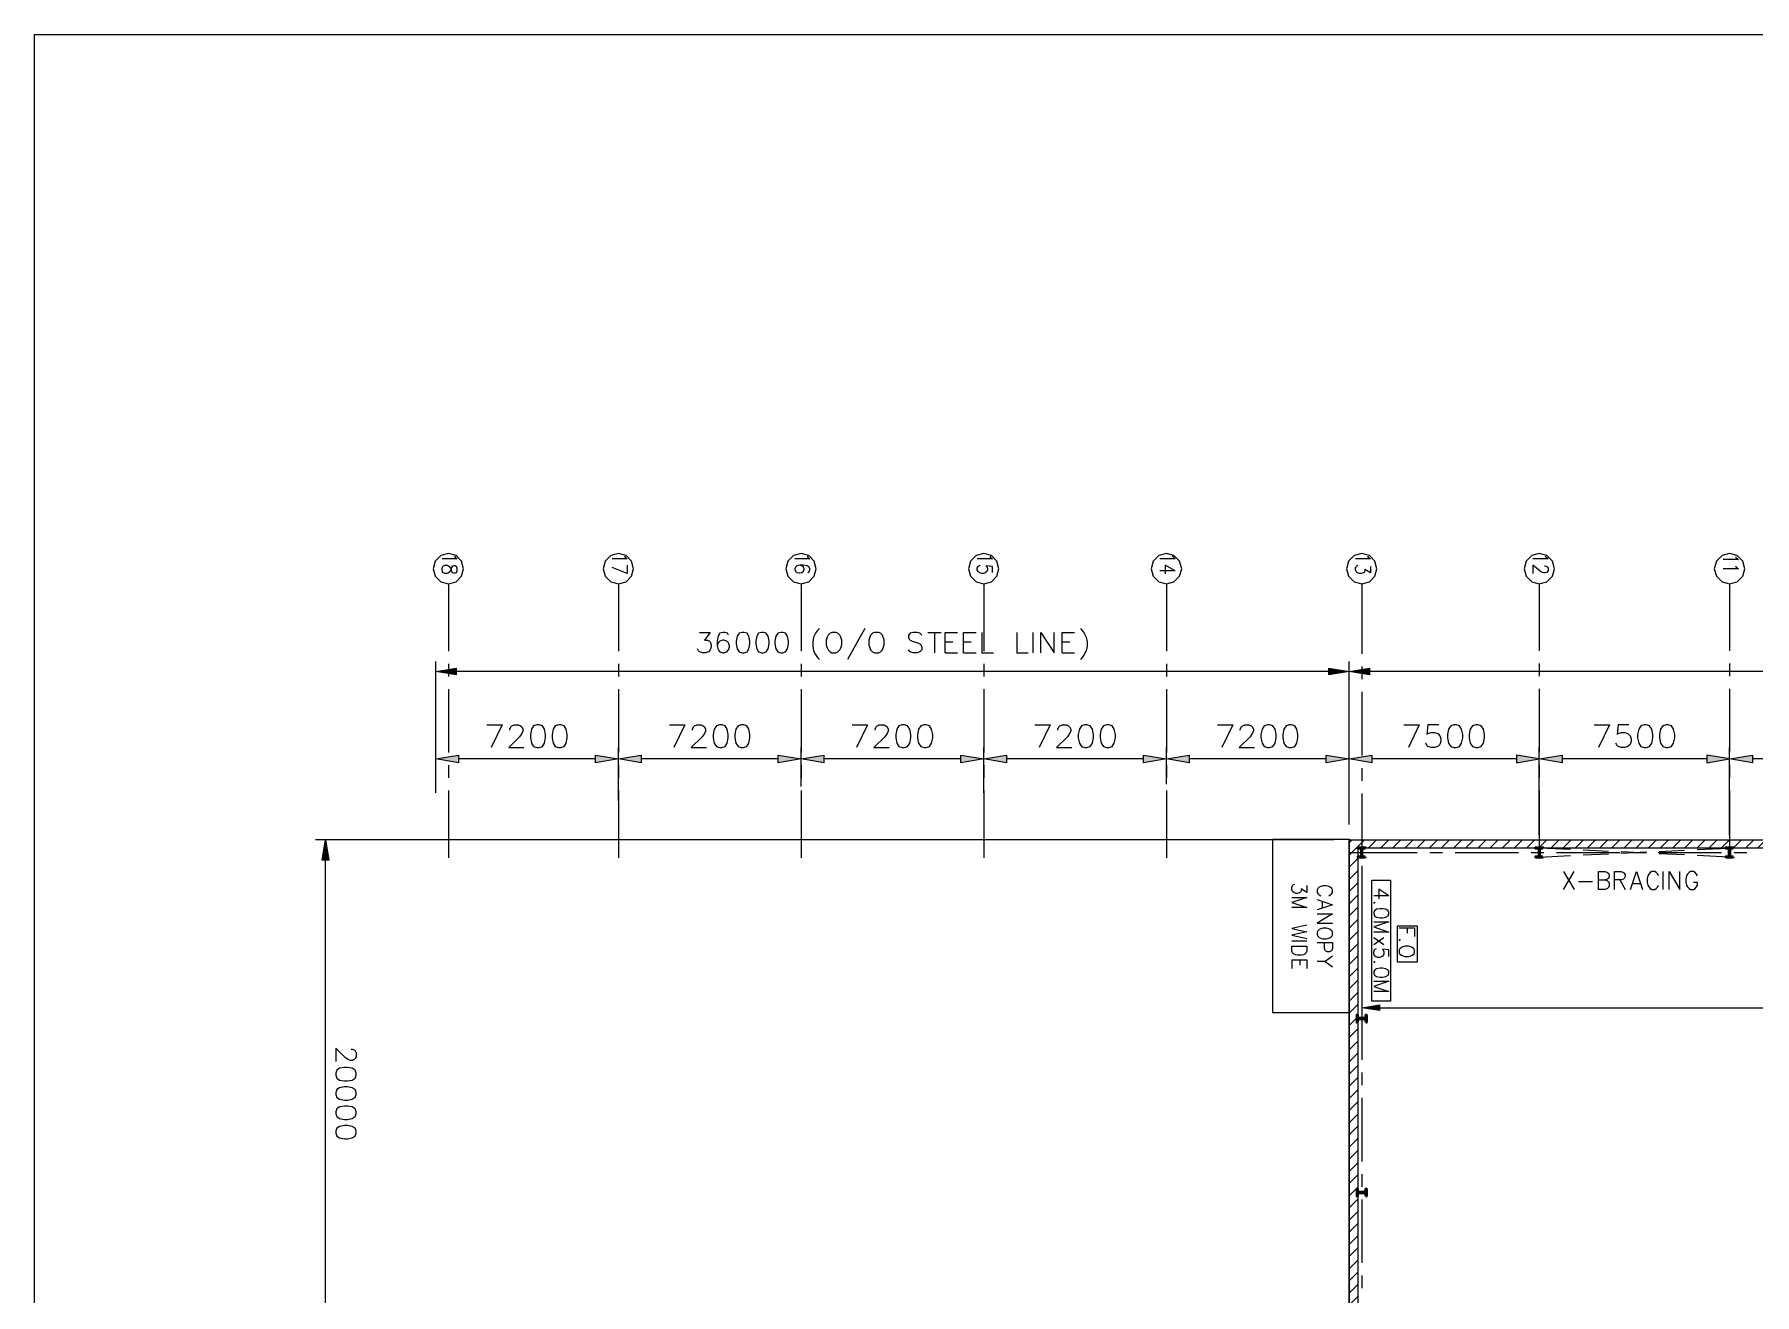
# Model space of a CAD drawing. Header units: millimetres. Extents: x 656141 to 1304589, y -54663 to 110742.
# Drawn here: x 1169317 to 1169442, y -13938.9 to -13847.4 of the extents above; entities that cross this region are included whole.
import ezdxf

# ---------------------------------------------------------------- set-up
doc = ezdxf.new("R2010")
doc.units = ezdxf.units.MM
doc.header["$LTSCALE"] = 0.35
doc.header["$MEASUREMENT"] = 0
doc.linetypes.add('CONTIN', pattern=[0, 0, 0])
doc.layers.get('0').update_dxf_attribs({"linetype": 'CONTIN'})

msp = doc.modelspace()

# ---------------------------------------------------------------- hatches: boundary and pattern name
for points in [[(1169347.64, -13893.39), (1169347.64, -13893.88), (1169346.16, -13893.63)], [(1169411.05, -13893.88), (1169411.05, -13893.39), (1169412.52, -13893.63)], [(1169414, -13893.39), (1169414, -13893.88), (1169412.52, -13893.63)], [(1169347.82, -13899.71), (1169347.82, -13900.26), (1169346.16, -13899.99)], [(1169357.78, -13900.26), (1169357.78, -13899.71), (1169359.44, -13899.99)], [(1169361.09, -13899.71), (1169361.09, -13900.26), (1169359.44, -13899.99)], [(1169371.05, -13900.26), (1169371.05, -13899.71), (1169372.71, -13899.99)], [(1169374.37, -13899.71), (1169374.37, -13900.26), (1169372.71, -13899.99)], [(1169384.32, -13900.26), (1169384.32, -13899.71), (1169385.98, -13899.99)], [(1169387.64, -13899.71), (1169387.64, -13900.26), (1169385.98, -13899.99)], [(1169397.59, -13900.26), (1169397.59, -13899.71), (1169399.25, -13899.99)], [(1169400.91, -13899.71), (1169400.91, -13900.26), (1169399.25, -13899.99)], [(1169410.86, -13900.26), (1169410.86, -13899.71), (1169412.52, -13899.99)], [(1169414.18, -13899.72), (1169414.18, -13900.27), (1169412.52, -13899.99)], [(1169424.69, -13899.72), (1169424.69, -13900.27), (1169426.34, -13899.99)], [(1169428, -13899.72), (1169428, -13900.27), (1169426.34, -13899.99)], [(1169438.51, -13899.72), (1169438.51, -13900.27), (1169440.17, -13899.99)], [(1169441.83, -13899.72), (1169441.83, -13900.27), (1169440.17, -13899.99)], [(1169338.4, -13907.33), (1169337.91, -13907.33), (1169338.16, -13905.86)], [(1169414.73, -13917.84), (1169414.73, -13918.27), (1169413.44, -13918.06)]]:
    msp.add_hatch(color=3).paths.add_polyline_path(points)
at = {"linetype": 'Continuous', "lineweight": 5}
h = msp.add_hatch(dxfattribs=at)
h.set_pattern_fill('ANSI31', color=1, scale=5)
h.set_pattern_definition([(45, (-9.3609, 21.41405), (-0.44194173824, 0.44194173824), [])])
h.paths.add_polyline_path([(1169412.52, -13905.86), (1169578.41, -13905.86), (1169578.41, -13982.35), (1169346.16, -13982.35), (1169346.16, -13942.72), (1169412.52, -13942.72)])
h.paths.add_polyline_path([(1169413.18, -13906.44), (1169577.75, -13906.44), (1169577.75, -13981.77), (1169346.83, -13981.77), (1169346.83, -13943.76), (1169413.18, -13943.76)], flags=16)

# ---------------------------------------------------------------- linework, layer by layer
at = {"color": 3, "linetype": 'Continuous', "lineweight": 25}
msp.add_line((1169399.89, -13886.32), (1169398.78, -13886.32), dxfattribs=at)
at = {"color": 8, "linetype": 'Continuous', "lineweight": 9}
for p, q in [((1169347.09, -13887.27), (1169347.09, -13892.15)), ((1169359.44, -13887.27), (1169359.44, -13892.15)), ((1169372.71, -13887.27), (1169372.71, -13892.15)), ((1169385.98, -13887.27), (1169385.98, -13892.15)), ((1169399.25, -13887.27), (1169399.25, -13892.15)), ((1169413.44, -13887.27), (1169413.44, -13892.36)), ((1169426.34, -13887.27), (1169426.34, -13892.13)), ((1169440.17, -13887.27), (1169440.17, -13892.13)), ((1169347.09, -13893.07), (1169347.09, -13893.99)), ((1169359.44, -13893.07), (1169359.44, -13893.99)), ((1169372.71, -13893.07), (1169372.71, -13893.99)), ((1169385.98, -13893.07), (1169385.98, -13893.99)), ((1169399.25, -13893.07), (1169399.25, -13893.99)), ((1169413.44, -13893.28), (1169413.44, -13894.2)), ((1169426.34, -13893.05), (1169426.34, -13893.97)), ((1169440.17, -13893.05), (1169440.17, -13893.97)), ((1169347.09, -13894.91), (1169347.09, -13899.52)), ((1169359.44, -13894.91), (1169359.44, -13899.52)), ((1169372.71, -13894.91), (1169372.71, -13899.52)), ((1169385.98, -13894.91), (1169385.98, -13899.52)), ((1169399.25, -13894.91), (1169399.25, -13899.52)), ((1169413.44, -13895.12), (1169413.44, -13899.73)), ((1169426.34, -13894.89), (1169426.34, -13899.5)), ((1169440.17, -13894.89), (1169440.17, -13899.5)), ((1169347.09, -13900.44), (1169347.09, -13901.36)), ((1169359.44, -13900.44), (1169359.44, -13901.36)), ((1169372.71, -13900.44), (1169372.71, -13901.36)), ((1169385.98, -13900.44), (1169385.98, -13901.36)), ((1169399.25, -13900.44), (1169399.25, -13901.36)), ((1169413.44, -13900.65), (1169413.44, -13901.57)), ((1169426.34, -13900.42), (1169426.34, -13901.34)), ((1169440.17, -13900.42), (1169440.17, -13901.34)), ((1169347.09, -13902.28), (1169347.09, -13907.16)), ((1169359.44, -13902.28), (1169359.44, -13907.16)), ((1169372.71, -13902.28), (1169372.71, -13907.16)), ((1169385.98, -13902.28), (1169385.98, -13907.16)), ((1169399.25, -13902.28), (1169399.25, -13907.16)), ((1169413.44, -13902.5), (1169413.44, -13907.1)), ((1169426.34, -13902.27), (1169426.34, -13907.12)), ((1169440.17, -13902.27), (1169440.17, -13907.12)), ((1169412.5, -13906.78), (1169417.46, -13906.78)), ((1169418.38, -13906.78), (1169419.31, -13906.78)), ((1169420.23, -13906.78), (1169424.83, -13906.78)), ((1169425.76, -13906.78), (1169426.68, -13906.78)), ((1169427.6, -13906.78), (1169432.21, -13906.78)), ((1169433.13, -13906.78), (1169434.05, -13906.78)), ((1169434.97, -13906.78), (1169439.58, -13906.78)), ((1169440.5, -13906.78), (1169441.42, -13906.78)), ((1169413.44, -13908.03), (1169413.44, -13908.95)), ((1169413.44, -13909.87), (1169413.44, -13914.48)), ((1169413.44, -13915.4), (1169413.44, -13916.32)), ((1169413.44, -13917.24), (1169413.44, -13921.85)), ((1169413.44, -13922.77), (1169413.44, -13923.69)), ((1169413.44, -13924.61), (1169413.44, -13929.22)), ((1169413.44, -13930.14), (1169413.44, -13931.07)), ((1169413.44, -13931.99), (1169413.44, -13936.59)), ((1169413.44, -13937.52), (1169413.44, -13938.44))]:
    msp.add_line(p, q, dxfattribs=at)
at = {"color": 2, "linetype": 'Continuous', "lineweight": 5}
for p, q in [((1169377.34, -13890.51), (1169376.08, -13892.76)), ((1169381.91, -13890.79), (1169382.89, -13890.79)), ((1169382.4, -13890.79), (1169382.4, -13892.27)), ((1169389.56, -13892.27), (1169389.56, -13890.79)), ((1169383.17, -13891.49), (1169383.73, -13891.49)), ((1169384.5, -13891.49), (1169385.07, -13891.49)), ((1169391.67, -13891.49), (1169392.23, -13891.49)), ((1169383.17, -13892.27), (1169384.08, -13892.27)), ((1169384.5, -13892.27), (1169385.42, -13892.27)), ((1169391.67, -13892.27), (1169392.58, -13892.27))]:
    msp.add_line(p, q, dxfattribs=at)
at = {"color": 3, "linetype": 'Continuous', "lineweight": 5}
for p, q in [((1169346.16, -13902.46), (1169346.16, -13892.9)), ((1169412.52, -13904.75), (1169412.52, -13892.9)), ((1169412.52, -13904.75), (1169412.52, -13892.9)), ((1169411.05, -13893.63), (1169347.64, -13893.63)), ((1169576.94, -13893.63), (1169414, -13893.63)), ((1169346.16, -13902.06), (1169346.16, -13899.16)), ((1169359.44, -13901.53), (1169359.44, -13899.16)), ((1169359.44, -13903.04), (1169359.44, -13899.16)), ((1169372.71, -13901.95), (1169372.71, -13899.16)), ((1169372.71, -13901.99), (1169372.71, -13899.16)), ((1169385.98, -13902.46), (1169385.98, -13899.16)), ((1169385.98, -13901.15), (1169385.98, -13899.16)), ((1169399.25, -13901.83), (1169399.25, -13899.16)), ((1169399.25, -13901.61), (1169399.25, -13899.16)), ((1169412.52, -13904.61), (1169412.52, -13899.16)), ((1169412.52, -13901.79), (1169412.52, -13899.16)), ((1169426.34, -13905.53), (1169426.34, -13899.16)), ((1169426.34, -13905.53), (1169426.34, -13899.16)), ((1169440.17, -13905.53), (1169440.17, -13899.16)), ((1169440.17, -13905.53), (1169440.17, -13899.16)), ((1169357.78, -13899.99), (1169347.82, -13899.99)), ((1169371.05, -13899.99), (1169361.09, -13899.99)), ((1169384.32, -13899.99), (1169374.37, -13899.99)), ((1169397.59, -13899.99), (1169387.64, -13899.99)), ((1169410.86, -13899.99), (1169400.91, -13899.99)), ((1169424.69, -13899.99), (1169414.18, -13899.99)), ((1169438.51, -13899.99), (1169428, -13899.99)), ((1169452.33, -13899.99), (1169441.83, -13899.99)), ((1169411.41, -13905.86), (1169337.42, -13905.86)), ((1169338.16, -13941.25), (1169338.16, -13907.33)), ((1169413.44, -13907.75), (1169413.44, -13918.7)), ((1169414.73, -13918.06), (1169490.69, -13918.06))]:
    msp.add_line(p, q, dxfattribs=at)
at = {"color": 7, "linetype": 'Continuous', "lineweight": 5}
for q in [(1169578.41, -13905.86), (1169412.52, -13942.72)]:
    msp.add_line((1169412.52, -13905.86), q, dxfattribs=at)
at = {"color": 6, "linetype": 'Continuous', "lineweight": 53}
for p, q in [((1169413.42, -13906.78), (1169413.46, -13906.78)), ((1169426.33, -13906.78), (1169426.36, -13906.78)), ((1169440.15, -13906.78), (1169440.19, -13906.78)), ((1169413.44, -13918.83), (1169413.44, -13918.87)), ((1169413.44, -13931.46), (1169413.44, -13931.5))]:
    msp.add_line(p, q, dxfattribs=at)
at = {"color": 4, "linetype": 'Continuous', "lineweight": 5}
for p, q in [((1169428.61, -13906.57), (1169426.34, -13906.47)), ((1169426.34, -13907.11), (1169428.61, -13907)), ((1169431.37, -13906.7), (1169429.53, -13906.62)), ((1169429.53, -13906.96), (1169431.37, -13906.87)), ((1169434.13, -13906.83), (1169432.29, -13906.74)), ((1169432.29, -13906.83), (1169434.13, -13906.74)), ((1169435.05, -13906.7), (1169436.89, -13906.62)), ((1169436.89, -13906.96), (1169435.05, -13906.87)), ((1169437.81, -13906.57), (1169440.08, -13906.47)), ((1169440.08, -13907.11), (1169437.81, -13907))]:
    msp.add_line(p, q, dxfattribs=at)
at = {"color": 4, "linetype": 'Continuous', "lineweight": 15}
for p, q in [((1169428.09, -13909.46), (1169428.87, -13908.17)), ((1169428.09, -13908.17), (1169428.87, -13909.46)), ((1169435.34, -13909.46), (1169435.34, -13908.17)), ((1169429.2, -13908.9), (1169430.2, -13908.9)), ((1169432.19, -13908.78), (1169432.57, -13909.46)), ((1169433.13, -13909.03), (1169433.68, -13909.03))]:
    msp.add_line(p, q, dxfattribs=at)
at = {"color": 240, "linetype": 'Continuous', "lineweight": 5, "true_color": 0xed1f24}
for p, q in [((1169410.57, -13910.34), (1169410.57, -13910.82)), ((1169415.41, -13909.92), (1169414.31, -13909.92)), ((1169408.36, -13913.21), (1169409.46, -13913.21)), ((1169414.31, -13912.95), (1169415.05, -13913.47)), ((1169414.31, -13913.47), (1169415.05, -13912.95)), ((1169416.75, -13912.26), (1169416.75, -13912.64)), ((1169408.36, -13914.59), (1169408.36, -13915.2)), ((1169408.94, -13914.59), (1169408.94, -13914.96)), ((1169410.78, -13914.7), (1169410.2, -13914.7))]:
    msp.add_line(p, q, dxfattribs=at)
at = {"linetype": 'Continuous', "lineweight": 5}
msp.add_lwpolyline([(1169608.24, -13847.35), (1169608.24, -14045.33), (1169317, -14045.33), (1169317, -13847.35)], close=True, dxfattribs=at)
at = {"color": 1, "linetype": 'Continuous', "lineweight": 25}
for points in [[(1169347.09, -13887.27), (1169347.64, -13887.12), (1169348.04, -13886.72), (1169348.19, -13886.17), (1169348.04, -13885.61), (1169347.64, -13885.21), (1169347.09, -13885.06), (1169346.53, -13885.21), (1169346.13, -13885.61), (1169345.98, -13886.17), (1169346.13, -13886.72), (1169346.53, -13887.12)], [(1169359.44, -13887.27), (1169359.99, -13887.12), (1169360.39, -13886.72), (1169360.54, -13886.17), (1169360.39, -13885.61), (1169359.99, -13885.21), (1169359.44, -13885.06), (1169358.88, -13885.21), (1169358.48, -13885.61), (1169358.33, -13886.17), (1169358.48, -13886.72), (1169358.88, -13887.12)], [(1169372.71, -13887.27), (1169373.26, -13887.12), (1169373.66, -13886.72), (1169373.81, -13886.17), (1169373.66, -13885.61), (1169373.26, -13885.21), (1169372.71, -13885.06), (1169372.15, -13885.21), (1169371.75, -13885.61), (1169371.6, -13886.17), (1169371.75, -13886.72), (1169372.15, -13887.12)], [(1169385.98, -13887.27), (1169386.53, -13887.12), (1169386.94, -13886.72), (1169387.08, -13886.17), (1169386.94, -13885.61), (1169386.53, -13885.21), (1169385.98, -13885.06), (1169385.43, -13885.21), (1169385.02, -13885.61), (1169384.87, -13886.17), (1169385.02, -13886.72), (1169385.43, -13887.12)], [(1169399.25, -13887.27), (1169399.8, -13887.12), (1169400.21, -13886.72), (1169400.36, -13886.17), (1169400.21, -13885.61), (1169399.8, -13885.21), (1169399.25, -13885.06), (1169398.7, -13885.21), (1169398.29, -13885.61), (1169398.14, -13886.17), (1169398.29, -13886.72), (1169398.7, -13887.12)], [(1169413.44, -13887.27), (1169414, -13887.12), (1169414.4, -13886.72), (1169414.55, -13886.17), (1169414.4, -13885.61), (1169414, -13885.21), (1169413.44, -13885.06), (1169412.89, -13885.21), (1169412.48, -13885.61), (1169412.34, -13886.17), (1169412.48, -13886.72), (1169412.89, -13887.12)], [(1169426.34, -13887.27), (1169426.9, -13887.12), (1169427.3, -13886.72), (1169427.45, -13886.17), (1169427.3, -13885.61), (1169426.9, -13885.21), (1169426.34, -13885.06), (1169425.79, -13885.21), (1169425.39, -13885.61), (1169425.24, -13886.17), (1169425.39, -13886.72), (1169425.79, -13887.12)], [(1169440.17, -13887.27), (1169440.72, -13887.12), (1169441.13, -13886.72), (1169441.27, -13886.17), (1169441.13, -13885.61), (1169440.72, -13885.21), (1169440.17, -13885.06), (1169439.62, -13885.21), (1169439.21, -13885.61), (1169439.06, -13886.17), (1169439.21, -13886.72), (1169439.62, -13887.12)]]:
    msp.add_lwpolyline(points, close=True, dxfattribs=at)
at = {"color": 3, "linetype": 'Continuous', "lineweight": 25}
for points in [[(1169347.52, -13885.25), (1169347.57, -13885.33), (1169347.73, -13885.46), (1169346.62, -13885.46)], [(1169359.87, -13885.25), (1169359.92, -13885.33), (1169360.08, -13885.46), (1169358.97, -13885.46)], [(1169373.14, -13885.25), (1169373.19, -13885.33), (1169373.35, -13885.46), (1169372.24, -13885.46)], [(1169386.41, -13885.25), (1169386.46, -13885.33), (1169386.62, -13885.46), (1169385.51, -13885.46)], [(1169399.68, -13885.23), (1169399.73, -13885.31), (1169399.89, -13885.44), (1169398.78, -13885.44)], [(1169413.87, -13885.25), (1169413.92, -13885.33), (1169414.08, -13885.46), (1169412.98, -13885.46)], [(1169426.77, -13885.25), (1169426.83, -13885.33), (1169426.99, -13885.46), (1169425.88, -13885.46)], [(1169440.6, -13885.29), (1169440.65, -13885.37), (1169440.81, -13885.5), (1169439.7, -13885.5)], [(1169360.08, -13885.92), (1169360.08, -13886.51), (1169358.97, -13886.09)], [(1169373.19, -13886.43), (1169373.29, -13886.38), (1169373.35, -13886.26), (1169373.35, -13886.17), (1169373.29, -13886.05), (1169373.14, -13885.96), (1169372.87, -13885.92), (1169372.61, -13885.92), (1169372.4, -13885.96), (1169372.29, -13886.05), (1169372.24, -13886.17), (1169372.24, -13886.22), (1169372.29, -13886.34), (1169372.4, -13886.43), (1169372.56, -13886.47), (1169372.61, -13886.47), (1169372.77, -13886.43), (1169372.87, -13886.34), (1169372.93, -13886.22), (1169372.93, -13886.17), (1169372.87, -13886.05), (1169372.77, -13885.96), (1169372.61, -13885.92)], [(1169386.62, -13886.43), (1169386.62, -13886), (1169386.14, -13885.96), (1169386.2, -13886), (1169386.25, -13886.13), (1169386.25, -13886.26), (1169386.2, -13886.38), (1169386.09, -13886.47), (1169385.93, -13886.51), (1169385.83, -13886.51), (1169385.67, -13886.47), (1169385.57, -13886.38), (1169385.51, -13886.26), (1169385.51, -13886.13), (1169385.57, -13886), (1169385.62, -13885.96), (1169385.72, -13885.92)], [(1169399.89, -13886.32), (1169399.15, -13885.9), (1169399.15, -13886.53)], [(1169414.08, -13886), (1169414.08, -13886.47), (1169413.66, -13886.22), (1169413.66, -13886.34), (1169413.61, -13886.43), (1169413.56, -13886.47), (1169413.4, -13886.51), (1169413.29, -13886.51), (1169413.13, -13886.47), (1169413.03, -13886.38), (1169412.98, -13886.26), (1169412.98, -13886.13), (1169413.03, -13886), (1169413.08, -13885.96), (1169413.19, -13885.92)], [(1169426.72, -13885.96), (1169426.77, -13885.96), (1169426.88, -13886), (1169426.93, -13886.05), (1169426.99, -13886.13), (1169426.99, -13886.3), (1169426.93, -13886.38), (1169426.88, -13886.43), (1169426.77, -13886.47), (1169426.67, -13886.47), (1169426.56, -13886.43), (1169426.41, -13886.34), (1169425.88, -13885.92), (1169425.88, -13886.51)], [(1169440.6, -13885.96), (1169440.65, -13886.05), (1169440.81, -13886.17), (1169439.7, -13886.17)]]:
    msp.add_lwpolyline(points, dxfattribs=at)
msp.add_lwpolyline([(1169347.73, -13886.13), (1169347.67, -13886), (1169347.57, -13885.96), (1169347.46, -13885.96), (1169347.36, -13886), (1169347.31, -13886.09), (1169347.25, -13886.26), (1169347.2, -13886.38), (1169347.09, -13886.47), (1169346.99, -13886.51), (1169346.83, -13886.51), (1169346.73, -13886.47), (1169346.67, -13886.43), (1169346.62, -13886.3), (1169346.62, -13886.13), (1169346.67, -13886), (1169346.73, -13885.96), (1169346.83, -13885.92), (1169346.99, -13885.92), (1169347.09, -13885.96), (1169347.2, -13886.05), (1169347.25, -13886.17), (1169347.31, -13886.34), (1169347.36, -13886.43), (1169347.46, -13886.47), (1169347.57, -13886.47), (1169347.67, -13886.43), (1169347.73, -13886.3)], close=True, dxfattribs=at)
at = {"color": 2, "linetype": 'Continuous', "lineweight": 5}
for points in [[(1169365.33, -13890.79), (1169366.11, -13890.79), (1169365.69, -13891.35), (1169365.9, -13891.35), (1169366.04, -13891.42), (1169366.11, -13891.49), (1169366.18, -13891.7), (1169366.18, -13891.84), (1169366.11, -13892.06), (1169365.97, -13892.2), (1169365.76, -13892.27), (1169365.55, -13892.27), (1169365.33, -13892.2), (1169365.26, -13892.13), (1169365.19, -13891.99)], [(1169367.44, -13891), (1169367.37, -13890.86), (1169367.16, -13890.79), (1169367.02, -13890.79), (1169366.81, -13890.86), (1169366.67, -13891.07), (1169366.6, -13891.42), (1169366.6, -13891.77), (1169366.67, -13892.06), (1169366.81, -13892.2), (1169367.02, -13892.27), (1169367.09, -13892.27), (1169367.3, -13892.2), (1169367.44, -13892.06), (1169367.51, -13891.84), (1169367.51, -13891.77), (1169367.44, -13891.56), (1169367.3, -13891.42), (1169367.09, -13891.35), (1169367.02, -13891.35), (1169366.81, -13891.42), (1169366.67, -13891.56), (1169366.6, -13891.77)], [(1169374.04, -13890.51), (1169373.9, -13890.65), (1169373.76, -13890.86), (1169373.62, -13891.14), (1169373.55, -13891.49), (1169373.55, -13891.77), (1169373.62, -13892.13), (1169373.76, -13892.41), (1169373.9, -13892.62), (1169374.04, -13892.76)], [(1169381.48, -13891), (1169381.34, -13890.86), (1169381.13, -13890.79), (1169380.85, -13890.79), (1169380.64, -13890.86), (1169380.5, -13891), (1169380.5, -13891.14), (1169380.57, -13891.28), (1169380.64, -13891.35), (1169380.78, -13891.42), (1169381.2, -13891.56), (1169381.34, -13891.63), (1169381.41, -13891.7), (1169381.48, -13891.84), (1169381.48, -13892.06), (1169381.34, -13892.2), (1169381.13, -13892.27), (1169380.85, -13892.27), (1169380.64, -13892.2), (1169380.5, -13892.06)], [(1169383.17, -13892.27), (1169383.17, -13890.79), (1169384.08, -13890.79)], [(1169384.5, -13892.27), (1169384.5, -13890.79), (1169385.42, -13890.79)], [(1169385.84, -13890.79), (1169385.84, -13892.27), (1169386.68, -13892.27)], [(1169388.37, -13890.79), (1169388.37, -13892.27), (1169389.21, -13892.27)], [(1169390.12, -13892.27), (1169390.12, -13890.79), (1169391.1, -13892.27), (1169391.1, -13890.79)], [(1169391.67, -13892.27), (1169391.67, -13890.79), (1169392.58, -13890.79)], [(1169393, -13890.51), (1169393.14, -13890.65), (1169393.28, -13890.86), (1169393.42, -13891.14), (1169393.49, -13891.49), (1169393.49, -13891.77), (1169393.42, -13892.13), (1169393.28, -13892.41), (1169393.14, -13892.62), (1169393, -13892.76)], [(1169349.88, -13897.5), (1169350.98, -13897.5), (1169350.19, -13899.16)], [(1169351.54, -13897.89), (1169351.54, -13897.82), (1169351.62, -13897.66), (1169351.69, -13897.58), (1169351.85, -13897.5), (1169352.17, -13897.5), (1169352.33, -13897.58), (1169352.41, -13897.66), (1169352.48, -13897.82), (1169352.48, -13897.97), (1169352.41, -13898.13), (1169352.25, -13898.37), (1169351.46, -13899.16), (1169352.56, -13899.16)], [(1169363.15, -13897.5), (1169364.25, -13897.5), (1169363.46, -13899.16)], [(1169364.81, -13897.89), (1169364.81, -13897.82), (1169364.89, -13897.66), (1169364.97, -13897.58), (1169365.12, -13897.5), (1169365.44, -13897.5), (1169365.6, -13897.58), (1169365.68, -13897.66), (1169365.76, -13897.82), (1169365.76, -13897.97), (1169365.68, -13898.13), (1169365.52, -13898.37), (1169364.73, -13899.16), (1169365.83, -13899.16)], [(1169376.42, -13897.5), (1169377.53, -13897.5), (1169376.74, -13899.16)], [(1169378.08, -13897.89), (1169378.08, -13897.82), (1169378.16, -13897.66), (1169378.24, -13897.58), (1169378.39, -13897.5), (1169378.71, -13897.5), (1169378.87, -13897.58), (1169378.95, -13897.66), (1169379.03, -13897.82), (1169379.03, -13897.97), (1169378.95, -13898.13), (1169378.79, -13898.37), (1169378, -13899.16), (1169379.11, -13899.16)], [(1169389.69, -13897.5), (1169390.8, -13897.5), (1169390.01, -13899.16)], [(1169391.35, -13897.89), (1169391.35, -13897.82), (1169391.43, -13897.66), (1169391.51, -13897.58), (1169391.67, -13897.5), (1169391.98, -13897.5), (1169392.14, -13897.58), (1169392.22, -13897.66), (1169392.3, -13897.82), (1169392.3, -13897.97), (1169392.22, -13898.13), (1169392.06, -13898.37), (1169391.27, -13899.16), (1169392.38, -13899.16)], [(1169402.96, -13897.5), (1169404.07, -13897.5), (1169403.28, -13899.16)], [(1169404.62, -13897.89), (1169404.62, -13897.82), (1169404.7, -13897.66), (1169404.78, -13897.58), (1169404.94, -13897.5), (1169405.25, -13897.5), (1169405.41, -13897.58), (1169405.49, -13897.66), (1169405.57, -13897.82), (1169405.57, -13897.97), (1169405.49, -13898.13), (1169405.33, -13898.37), (1169404.54, -13899.16), (1169405.65, -13899.16)], [(1169416.51, -13897.51), (1169417.62, -13897.51), (1169416.83, -13899.16)], [(1169419.04, -13897.51), (1169418.25, -13897.51), (1169418.17, -13898.22), (1169418.25, -13898.14), (1169418.48, -13898.06), (1169418.72, -13898.06), (1169418.96, -13898.14), (1169419.12, -13898.3), (1169419.2, -13898.53), (1169419.2, -13898.69), (1169419.12, -13898.93), (1169418.96, -13899.09), (1169418.72, -13899.16), (1169418.48, -13899.16), (1169418.25, -13899.09), (1169418.17, -13899.01), (1169418.09, -13898.85)], [(1169430.33, -13897.51), (1169431.44, -13897.51), (1169430.65, -13899.16)], [(1169432.86, -13897.51), (1169432.07, -13897.51), (1169431.99, -13898.22), (1169432.07, -13898.14), (1169432.31, -13898.06), (1169432.55, -13898.06), (1169432.78, -13898.14), (1169432.94, -13898.3), (1169433.02, -13898.53), (1169433.02, -13898.69), (1169432.94, -13898.93), (1169432.78, -13899.09), (1169432.55, -13899.16), (1169432.31, -13899.16), (1169432.07, -13899.09), (1169431.99, -13899.01), (1169431.91, -13898.85)], [(1169340.02, -13921.06), (1169340.09, -13921.06), (1169340.23, -13921.13), (1169340.3, -13921.2), (1169340.37, -13921.34), (1169340.37, -13921.62), (1169340.3, -13921.76), (1169340.23, -13921.83), (1169340.09, -13921.9), (1169339.95, -13921.9), (1169339.81, -13921.83), (1169339.6, -13921.69), (1169338.9, -13920.99), (1169338.9, -13921.97)]]:
    msp.add_lwpolyline(points, dxfattribs=at)
for points in [[(1169368.42, -13890.79), (1169368.21, -13890.86), (1169368.07, -13891.07), (1169368, -13891.42), (1169368, -13891.63), (1169368.07, -13891.99), (1169368.21, -13892.2), (1169368.42, -13892.27), (1169368.56, -13892.27), (1169368.78, -13892.2), (1169368.92, -13891.99), (1169368.99, -13891.63), (1169368.99, -13891.42), (1169368.92, -13891.07), (1169368.78, -13890.86), (1169368.56, -13890.79)], [(1169369.83, -13890.79), (1169369.62, -13890.86), (1169369.48, -13891.07), (1169369.41, -13891.42), (1169369.41, -13891.63), (1169369.48, -13891.99), (1169369.62, -13892.2), (1169369.83, -13892.27), (1169369.97, -13892.27), (1169370.18, -13892.2), (1169370.32, -13891.99), (1169370.39, -13891.63), (1169370.39, -13891.42), (1169370.32, -13891.07), (1169370.18, -13890.86), (1169369.97, -13890.79)], [(1169371.23, -13890.79), (1169371.02, -13890.86), (1169370.88, -13891.07), (1169370.81, -13891.42), (1169370.81, -13891.63), (1169370.88, -13891.99), (1169371.02, -13892.2), (1169371.23, -13892.27), (1169371.37, -13892.27), (1169371.58, -13892.2), (1169371.72, -13891.99), (1169371.79, -13891.63), (1169371.79, -13891.42), (1169371.72, -13891.07), (1169371.58, -13890.86), (1169371.37, -13890.79)], [(1169374.95, -13890.79), (1169374.81, -13890.86), (1169374.67, -13891), (1169374.6, -13891.14), (1169374.53, -13891.35), (1169374.53, -13891.7), (1169374.6, -13891.92), (1169374.67, -13892.06), (1169374.81, -13892.2), (1169374.95, -13892.27), (1169375.24, -13892.27), (1169375.38, -13892.2), (1169375.52, -13892.06), (1169375.59, -13891.92), (1169375.66, -13891.7), (1169375.66, -13891.35), (1169375.59, -13891.14), (1169375.52, -13891), (1169375.38, -13890.86), (1169375.24, -13890.79)], [(1169378.04, -13890.79), (1169377.9, -13890.86), (1169377.76, -13891), (1169377.69, -13891.14), (1169377.62, -13891.35), (1169377.62, -13891.7), (1169377.69, -13891.92), (1169377.76, -13892.06), (1169377.9, -13892.2), (1169378.04, -13892.27), (1169378.32, -13892.27), (1169378.47, -13892.2), (1169378.61, -13892.06), (1169378.68, -13891.92), (1169378.75, -13891.7), (1169378.75, -13891.35), (1169378.68, -13891.14), (1169378.61, -13891), (1169378.47, -13890.86), (1169378.32, -13890.79)], [(1169353.51, -13897.5), (1169353.27, -13897.58), (1169353.12, -13897.82), (1169353.04, -13898.21), (1169353.04, -13898.45), (1169353.12, -13898.84), (1169353.27, -13899.08), (1169353.51, -13899.16), (1169353.67, -13899.16), (1169353.91, -13899.08), (1169354.06, -13898.84), (1169354.14, -13898.45), (1169354.14, -13898.21), (1169354.06, -13897.82), (1169353.91, -13897.58), (1169353.67, -13897.5)], [(1169355.09, -13897.5), (1169354.85, -13897.58), (1169354.7, -13897.82), (1169354.62, -13898.21), (1169354.62, -13898.45), (1169354.7, -13898.84), (1169354.85, -13899.08), (1169355.09, -13899.16), (1169355.25, -13899.16), (1169355.49, -13899.08), (1169355.64, -13898.84), (1169355.72, -13898.45), (1169355.72, -13898.21), (1169355.64, -13897.82), (1169355.49, -13897.58), (1169355.25, -13897.5)], [(1169366.78, -13897.5), (1169366.55, -13897.58), (1169366.39, -13897.82), (1169366.31, -13898.21), (1169366.31, -13898.45), (1169366.39, -13898.84), (1169366.55, -13899.08), (1169366.78, -13899.16), (1169366.94, -13899.16), (1169367.18, -13899.08), (1169367.34, -13898.84), (1169367.41, -13898.45), (1169367.41, -13898.21), (1169367.34, -13897.82), (1169367.18, -13897.58), (1169366.94, -13897.5)], [(1169368.36, -13897.5), (1169368.13, -13897.58), (1169367.97, -13897.82), (1169367.89, -13898.21), (1169367.89, -13898.45), (1169367.97, -13898.84), (1169368.13, -13899.08), (1169368.36, -13899.16), (1169368.52, -13899.16), (1169368.76, -13899.08), (1169368.92, -13898.84), (1169368.99, -13898.45), (1169368.99, -13898.21), (1169368.92, -13897.82), (1169368.76, -13897.58), (1169368.52, -13897.5)], [(1169380.05, -13897.5), (1169379.82, -13897.58), (1169379.66, -13897.82), (1169379.58, -13898.21), (1169379.58, -13898.45), (1169379.66, -13898.84), (1169379.82, -13899.08), (1169380.05, -13899.16), (1169380.21, -13899.16), (1169380.45, -13899.08), (1169380.61, -13898.84), (1169380.69, -13898.45), (1169380.69, -13898.21), (1169380.61, -13897.82), (1169380.45, -13897.58), (1169380.21, -13897.5)], [(1169381.63, -13897.5), (1169381.4, -13897.58), (1169381.24, -13897.82), (1169381.16, -13898.21), (1169381.16, -13898.45), (1169381.24, -13898.84), (1169381.4, -13899.08), (1169381.63, -13899.16), (1169381.79, -13899.16), (1169382.03, -13899.08), (1169382.19, -13898.84), (1169382.27, -13898.45), (1169382.27, -13898.21), (1169382.19, -13897.82), (1169382.03, -13897.58), (1169381.79, -13897.5)], [(1169393.32, -13897.5), (1169393.09, -13897.58), (1169392.93, -13897.82), (1169392.85, -13898.21), (1169392.85, -13898.45), (1169392.93, -13898.84), (1169393.09, -13899.08), (1169393.32, -13899.16), (1169393.48, -13899.16), (1169393.72, -13899.08), (1169393.88, -13898.84), (1169393.96, -13898.45), (1169393.96, -13898.21), (1169393.88, -13897.82), (1169393.72, -13897.58), (1169393.48, -13897.5)], [(1169394.9, -13897.5), (1169394.67, -13897.58), (1169394.51, -13897.82), (1169394.43, -13898.21), (1169394.43, -13898.45), (1169394.51, -13898.84), (1169394.67, -13899.08), (1169394.9, -13899.16), (1169395.06, -13899.16), (1169395.3, -13899.08), (1169395.46, -13898.84), (1169395.54, -13898.45), (1169395.54, -13898.21), (1169395.46, -13897.82), (1169395.3, -13897.58), (1169395.06, -13897.5)], [(1169406.6, -13897.5), (1169406.36, -13897.58), (1169406.2, -13897.82), (1169406.12, -13898.21), (1169406.12, -13898.45), (1169406.2, -13898.84), (1169406.36, -13899.08), (1169406.6, -13899.16), (1169406.75, -13899.16), (1169406.99, -13899.08), (1169407.15, -13898.84), (1169407.23, -13898.45), (1169407.23, -13898.21), (1169407.15, -13897.82), (1169406.99, -13897.58), (1169406.75, -13897.5)], [(1169408.18, -13897.5), (1169407.94, -13897.58), (1169407.78, -13897.82), (1169407.7, -13898.21), (1169407.7, -13898.45), (1169407.78, -13898.84), (1169407.94, -13899.08), (1169408.18, -13899.16), (1169408.33, -13899.16), (1169408.57, -13899.08), (1169408.73, -13898.84), (1169408.81, -13898.45), (1169408.81, -13898.21), (1169408.73, -13897.82), (1169408.57, -13897.58), (1169408.33, -13897.5)], [(1169420.14, -13897.51), (1169419.91, -13897.58), (1169419.75, -13897.82), (1169419.67, -13898.22), (1169419.67, -13898.45), (1169419.75, -13898.85), (1169419.91, -13899.09), (1169420.14, -13899.16), (1169420.3, -13899.16), (1169420.54, -13899.09), (1169420.7, -13898.85), (1169420.78, -13898.45), (1169420.78, -13898.22), (1169420.7, -13897.82), (1169420.54, -13897.58), (1169420.3, -13897.51)], [(1169421.72, -13897.51), (1169421.49, -13897.58), (1169421.33, -13897.82), (1169421.25, -13898.22), (1169421.25, -13898.45), (1169421.33, -13898.85), (1169421.49, -13899.09), (1169421.72, -13899.16), (1169421.88, -13899.16), (1169422.12, -13899.09), (1169422.28, -13898.85), (1169422.36, -13898.45), (1169422.36, -13898.22), (1169422.28, -13897.82), (1169422.12, -13897.58), (1169421.88, -13897.51)], [(1169433.97, -13897.51), (1169433.73, -13897.58), (1169433.57, -13897.82), (1169433.49, -13898.22), (1169433.49, -13898.45), (1169433.57, -13898.85), (1169433.73, -13899.09), (1169433.97, -13899.16), (1169434.13, -13899.16), (1169434.36, -13899.09), (1169434.52, -13898.85), (1169434.6, -13898.45), (1169434.6, -13898.22), (1169434.52, -13897.82), (1169434.36, -13897.58), (1169434.13, -13897.51)], [(1169435.55, -13897.51), (1169435.31, -13897.58), (1169435.15, -13897.82), (1169435.07, -13898.22), (1169435.07, -13898.45), (1169435.15, -13898.85), (1169435.31, -13899.09), (1169435.55, -13899.16), (1169435.71, -13899.16), (1169435.94, -13899.09), (1169436.1, -13898.85), (1169436.18, -13898.45), (1169436.18, -13898.22), (1169436.1, -13897.82), (1169435.94, -13897.58), (1169435.71, -13897.51)], [(1169340.37, -13922.81), (1169340.3, -13922.6), (1169340.09, -13922.46), (1169339.74, -13922.39), (1169339.53, -13922.39), (1169339.18, -13922.46), (1169338.97, -13922.6), (1169338.9, -13922.81), (1169338.9, -13922.96), (1169338.97, -13923.17), (1169339.18, -13923.31), (1169339.53, -13923.38), (1169339.74, -13923.38), (1169340.09, -13923.31), (1169340.3, -13923.17), (1169340.37, -13922.96)], [(1169340.37, -13924.22), (1169340.3, -13924.01), (1169340.09, -13923.87), (1169339.74, -13923.8), (1169339.53, -13923.8), (1169339.18, -13923.87), (1169338.97, -13924.01), (1169338.9, -13924.22), (1169338.9, -13924.36), (1169338.97, -13924.57), (1169339.18, -13924.71), (1169339.53, -13924.78), (1169339.74, -13924.78), (1169340.09, -13924.71), (1169340.3, -13924.57), (1169340.37, -13924.36)], [(1169340.37, -13925.62), (1169340.3, -13925.41), (1169340.09, -13925.27), (1169339.74, -13925.2), (1169339.53, -13925.2), (1169339.18, -13925.27), (1169338.97, -13925.41), (1169338.9, -13925.62), (1169338.9, -13925.76), (1169338.97, -13925.97), (1169339.18, -13926.11), (1169339.53, -13926.19), (1169339.74, -13926.19), (1169340.09, -13926.11), (1169340.3, -13925.97), (1169340.37, -13925.76)], [(1169340.37, -13927.03), (1169340.3, -13926.82), (1169340.09, -13926.68), (1169339.74, -13926.61), (1169339.53, -13926.61), (1169339.18, -13926.68), (1169338.97, -13926.82), (1169338.9, -13927.03), (1169338.9, -13927.17), (1169338.97, -13927.38), (1169339.18, -13927.52), (1169339.53, -13927.59), (1169339.74, -13927.59), (1169340.09, -13927.52), (1169340.3, -13927.38), (1169340.37, -13927.17)]]:
    msp.add_lwpolyline(points, close=True, dxfattribs=at)
at = {"color": 3, "linetype": 'Continuous', "lineweight": -2}
for points in [[(1169347.64, -13893.39), (1169347.64, -13893.88), (1169346.16, -13893.63)], [(1169411.05, -13893.88), (1169411.05, -13893.39), (1169412.52, -13893.63)], [(1169414, -13893.39), (1169414, -13893.88), (1169412.52, -13893.63)], [(1169347.82, -13899.71), (1169347.82, -13900.26), (1169346.16, -13899.99)], [(1169357.78, -13900.26), (1169357.78, -13899.71), (1169359.44, -13899.99)], [(1169361.09, -13899.71), (1169361.09, -13900.26), (1169359.44, -13899.99)], [(1169371.05, -13900.26), (1169371.05, -13899.71), (1169372.71, -13899.99)], [(1169374.37, -13899.71), (1169374.37, -13900.26), (1169372.71, -13899.99)], [(1169384.32, -13900.26), (1169384.32, -13899.71), (1169385.98, -13899.99)], [(1169387.64, -13899.71), (1169387.64, -13900.26), (1169385.98, -13899.99)], [(1169397.59, -13900.26), (1169397.59, -13899.71), (1169399.25, -13899.99)], [(1169400.91, -13899.71), (1169400.91, -13900.26), (1169399.25, -13899.99)], [(1169410.86, -13900.26), (1169410.86, -13899.71), (1169412.52, -13899.99)], [(1169414.18, -13899.72), (1169414.18, -13900.27), (1169412.52, -13899.99)], [(1169424.69, -13899.72), (1169424.69, -13900.27), (1169426.34, -13899.99)], [(1169428, -13899.72), (1169428, -13900.27), (1169426.34, -13899.99)], [(1169438.51, -13899.72), (1169438.51, -13900.27), (1169440.17, -13899.99)], [(1169441.83, -13899.72), (1169441.83, -13900.27), (1169440.17, -13899.99)], [(1169338.4, -13907.33), (1169337.91, -13907.33), (1169338.16, -13905.86)], [(1169414.73, -13917.84), (1169414.73, -13918.27), (1169413.44, -13918.06)]]:
    msp.add_lwpolyline(points, close=True, dxfattribs=at)
at = {"linetype": 'Continuous', "lineweight": 5}
for points in [[(1169412.52, -13905.86), (1169578.41, -13905.86), (1169578.41, -13982.35), (1169346.16, -13982.35), (1169346.16, -13942.72), (1169412.52, -13942.72), (1169412.52, -13905.86)], [(1169413.18, -13906.44), (1169577.75, -13906.44), (1169577.75, -13981.77), (1169346.83, -13981.77), (1169346.83, -13943.76), (1169413.18, -13943.76), (1169413.18, -13906.44)]]:
    msp.add_lwpolyline(points, dxfattribs=at)
at = {"color": 7, "linetype": 'Continuous', "lineweight": 5}
for points in [[(1169412.52, -13905.82), (1169412.52, -13918.44), (1169406.99, -13918.44), (1169406.99, -13905.82)], [(1169415.52, -13908.8), (1169415.52, -13917.59), (1169414.18, -13917.59), (1169414.18, -13908.8)], [(1169417.47, -13912.11), (1169417.47, -13914.74), (1169416.03, -13914.74), (1169416.03, -13912.11)]]:
    msp.add_lwpolyline(points, close=True, dxfattribs=at)
at = {"color": 6, "linetype": 'Continuous', "lineweight": 53}
for points in [[(1169413.7, -13906.47), (1169413.18, -13906.47), (1169413.18, -13906.44), (1169413.7, -13906.44)], [(1169413.46, -13906.47), (1169413.42, -13906.47), (1169413.42, -13907.09), (1169413.46, -13907.09)], [(1169426.6, -13906.47), (1169426.08, -13906.47), (1169426.08, -13906.44), (1169426.6, -13906.44)], [(1169426.36, -13906.47), (1169426.33, -13906.47), (1169426.33, -13907.09), (1169426.36, -13907.09)], [(1169440.43, -13906.47), (1169439.91, -13906.47), (1169439.91, -13906.44), (1169440.43, -13906.44)], [(1169440.19, -13906.47), (1169440.15, -13906.47), (1169440.15, -13907.09), (1169440.19, -13907.09)], [(1169413.7, -13907.09), (1169413.18, -13907.09), (1169413.18, -13907.12), (1169413.7, -13907.12)], [(1169426.6, -13907.09), (1169426.08, -13907.09), (1169426.08, -13907.12), (1169426.6, -13907.12)], [(1169440.43, -13907.09), (1169439.91, -13907.09), (1169439.91, -13907.12), (1169440.43, -13907.12)], [(1169413.13, -13919.11), (1169413.13, -13918.59), (1169413.1, -13918.59), (1169413.1, -13919.11)], [(1169413.75, -13918.87), (1169413.75, -13918.83), (1169413.13, -13918.83), (1169413.13, -13918.87)], [(1169413.75, -13919.11), (1169413.75, -13918.59), (1169413.78, -13918.59), (1169413.78, -13919.11)], [(1169413.13, -13931.74), (1169413.13, -13931.22), (1169413.1, -13931.22), (1169413.1, -13931.74)], [(1169413.75, -13931.5), (1169413.75, -13931.46), (1169413.13, -13931.46), (1169413.13, -13931.5)], [(1169413.75, -13931.74), (1169413.75, -13931.22), (1169413.78, -13931.22), (1169413.78, -13931.74)]]:
    msp.add_lwpolyline(points, close=True, dxfattribs=at)
at = {"color": 4, "linetype": 'Continuous', "lineweight": 15}
for points in [[(1169430.64, -13909.46), (1169430.64, -13908.17), (1169431.14, -13908.17), (1169431.3, -13908.23), (1169431.36, -13908.29), (1169431.41, -13908.41), (1169431.41, -13908.53), (1169431.36, -13908.66), (1169431.3, -13908.72), (1169431.14, -13908.78)], [(1169431.8, -13909.46), (1169431.8, -13908.17), (1169432.3, -13908.17), (1169432.46, -13908.23), (1169432.52, -13908.29), (1169432.57, -13908.41), (1169432.57, -13908.53), (1169432.52, -13908.66), (1169432.46, -13908.72), (1169432.3, -13908.78), (1169431.8, -13908.78)], [(1169432.96, -13909.46), (1169433.4, -13908.17), (1169433.84, -13909.46)], [(1169435.01, -13908.47), (1169434.95, -13908.35), (1169434.84, -13908.23), (1169434.73, -13908.17), (1169434.51, -13908.17), (1169434.4, -13908.23), (1169434.29, -13908.35), (1169434.23, -13908.47), (1169434.18, -13908.66), (1169434.18, -13908.96), (1169434.23, -13909.15), (1169434.29, -13909.27), (1169434.4, -13909.39), (1169434.51, -13909.46), (1169434.73, -13909.46), (1169434.84, -13909.39), (1169434.95, -13909.27), (1169435.01, -13909.15)], [(1169435.78, -13909.46), (1169435.78, -13908.17), (1169436.55, -13909.46), (1169436.55, -13908.17)], [(1169437.83, -13908.47), (1169437.77, -13908.35), (1169437.66, -13908.23), (1169437.55, -13908.17), (1169437.33, -13908.17), (1169437.22, -13908.23), (1169437.11, -13908.35), (1169437.05, -13908.47), (1169437, -13908.66), (1169437, -13908.96), (1169437.05, -13909.15), (1169437.11, -13909.27), (1169437.22, -13909.39), (1169437.33, -13909.46), (1169437.55, -13909.46), (1169437.66, -13909.39), (1169437.77, -13909.27), (1169437.83, -13909.15), (1169437.83, -13908.96), (1169437.55, -13908.96)], [(1169430.64, -13908.78), (1169431.14, -13908.78), (1169431.3, -13908.84), (1169431.36, -13908.9), (1169431.41, -13909.03), (1169431.41, -13909.21), (1169431.36, -13909.33), (1169431.3, -13909.39), (1169431.14, -13909.46), (1169430.64, -13909.46)]]:
    msp.add_lwpolyline(points, dxfattribs=at)
at = {"color": 240, "linetype": 'Continuous', "lineweight": 5, "true_color": 0xed1f24}
for points in [[(1169409.46, -13909.18), (1169409.46, -13909.7), (1169409.04, -13909.42), (1169409.04, -13909.56), (1169408.99, -13909.66), (1169408.94, -13909.7), (1169408.78, -13909.75), (1169408.68, -13909.75), (1169408.52, -13909.7), (1169408.41, -13909.61), (1169408.36, -13909.47), (1169408.36, -13909.32), (1169408.41, -13909.18), (1169408.46, -13909.13), (1169408.57, -13909.09)], [(1169411.04, -13909.92), (1169411.15, -13909.87), (1169411.26, -13909.77), (1169411.31, -13909.68), (1169411.31, -13909.49), (1169411.26, -13909.4), (1169411.15, -13909.3), (1169411.04, -13909.25), (1169410.89, -13909.21), (1169410.62, -13909.21), (1169410.47, -13909.25), (1169410.36, -13909.3), (1169410.25, -13909.4), (1169410.2, -13909.49), (1169410.2, -13909.68), (1169410.25, -13909.77), (1169410.36, -13909.87), (1169410.47, -13909.92)], [(1169415.41, -13909.92), (1169414.68, -13909.44), (1169414.68, -13910.16)], [(1169408.36, -13910.04), (1169409.46, -13910.04), (1169408.36, -13910.41), (1169409.46, -13910.79), (1169408.36, -13910.79)], [(1169410.2, -13910.2), (1169411.31, -13910.58), (1169410.2, -13910.96)], [(1169414.41, -13910.44), (1169414.36, -13910.39), (1169414.31, -13910.44), (1169414.36, -13910.49)], [(1169410.2, -13911.24), (1169411.31, -13911.24), (1169410.2, -13911.91), (1169411.31, -13911.91)], [(1169414.31, -13911.81), (1169415.41, -13911.81), (1169414.31, -13912.19), (1169415.41, -13912.57), (1169414.31, -13912.57)], [(1169409.46, -13912.07), (1169408.36, -13912.31), (1169409.46, -13912.55), (1169408.36, -13912.78), (1169409.46, -13913.02)], [(1169416.17, -13912.26), (1169417.27, -13912.26), (1169417.27, -13912.88)], [(1169416.27, -13913.16), (1169416.22, -13913.11), (1169416.17, -13913.16), (1169416.22, -13913.21)], [(1169410.2, -13913.33), (1169411.31, -13913.33), (1169411.31, -13913.76), (1169411.26, -13913.9), (1169411.2, -13913.95), (1169411.1, -13913.99), (1169410.94, -13913.99), (1169410.83, -13913.95), (1169410.78, -13913.9), (1169410.73, -13913.76), (1169410.73, -13913.33)], [(1169411.31, -13914.32), (1169410.78, -13914.7), (1169411.31, -13915.08)], [(1169415.41, -13914.33), (1169415.41, -13913.85), (1169414.94, -13913.81), (1169414.99, -13913.85), (1169415.05, -13913.99), (1169415.05, -13914.14), (1169414.99, -13914.28), (1169414.89, -13914.37), (1169414.73, -13914.42), (1169414.62, -13914.42), (1169414.47, -13914.37), (1169414.36, -13914.28), (1169414.31, -13914.14), (1169414.31, -13913.99), (1169414.36, -13913.85), (1169414.41, -13913.81), (1169414.52, -13913.76)], [(1169408.36, -13914.59), (1169409.46, -13914.59), (1169409.46, -13915.2)], [(1169414.41, -13914.75), (1169414.36, -13914.71), (1169414.31, -13914.75), (1169414.36, -13914.8)], [(1169414.31, -13916.13), (1169415.41, -13916.13), (1169414.31, -13916.51), (1169415.41, -13916.89), (1169414.31, -13916.89)]]:
    msp.add_lwpolyline(points, dxfattribs=at)
for points in [[(1169415.41, -13911.15), (1169415.36, -13911.01), (1169415.2, -13910.91), (1169414.94, -13910.87), (1169414.78, -13910.87), (1169414.52, -13910.91), (1169414.36, -13911.01), (1169414.31, -13911.15), (1169414.31, -13911.25), (1169414.36, -13911.39), (1169414.52, -13911.48), (1169414.78, -13911.53), (1169414.94, -13911.53), (1169415.2, -13911.48), (1169415.36, -13911.39), (1169415.41, -13911.25)], [(1169411.31, -13912.57), (1169411.26, -13912.48), (1169411.15, -13912.38), (1169411.04, -13912.33), (1169410.89, -13912.29), (1169410.62, -13912.29), (1169410.47, -13912.33), (1169410.36, -13912.38), (1169410.25, -13912.48), (1169410.2, -13912.57), (1169410.2, -13912.76), (1169410.25, -13912.86), (1169410.36, -13912.95), (1169410.47, -13913), (1169410.62, -13913.05), (1169410.89, -13913.05), (1169411.04, -13913), (1169411.15, -13912.95), (1169411.26, -13912.86), (1169411.31, -13912.76)], [(1169408.36, -13913.59), (1169409.46, -13913.59), (1169409.46, -13913.92), (1169409.41, -13914.06), (1169409.31, -13914.16), (1169409.2, -13914.21), (1169409.04, -13914.25), (1169408.78, -13914.25), (1169408.62, -13914.21), (1169408.52, -13914.16), (1169408.41, -13914.06), (1169408.36, -13913.92)], [(1169417.27, -13913.87), (1169417.22, -13913.78), (1169417.11, -13913.68), (1169417.01, -13913.64), (1169416.85, -13913.59), (1169416.59, -13913.59), (1169416.43, -13913.64), (1169416.32, -13913.68), (1169416.22, -13913.78), (1169416.17, -13913.87), (1169416.17, -13914.06), (1169416.22, -13914.16), (1169416.32, -13914.25), (1169416.43, -13914.3), (1169416.59, -13914.35), (1169416.85, -13914.35), (1169417.01, -13914.3), (1169417.11, -13914.25), (1169417.22, -13914.16), (1169417.27, -13914.06)], [(1169415.41, -13915.46), (1169415.36, -13915.32), (1169415.2, -13915.23), (1169414.94, -13915.18), (1169414.78, -13915.18), (1169414.52, -13915.23), (1169414.36, -13915.32), (1169414.31, -13915.46), (1169414.31, -13915.56), (1169414.36, -13915.7), (1169414.52, -13915.8), (1169414.78, -13915.84), (1169414.94, -13915.84), (1169415.2, -13915.8), (1169415.36, -13915.7), (1169415.41, -13915.56)]]:
    msp.add_lwpolyline(points, close=True, dxfattribs=at)

doc.saveas('drawing.dxf')
